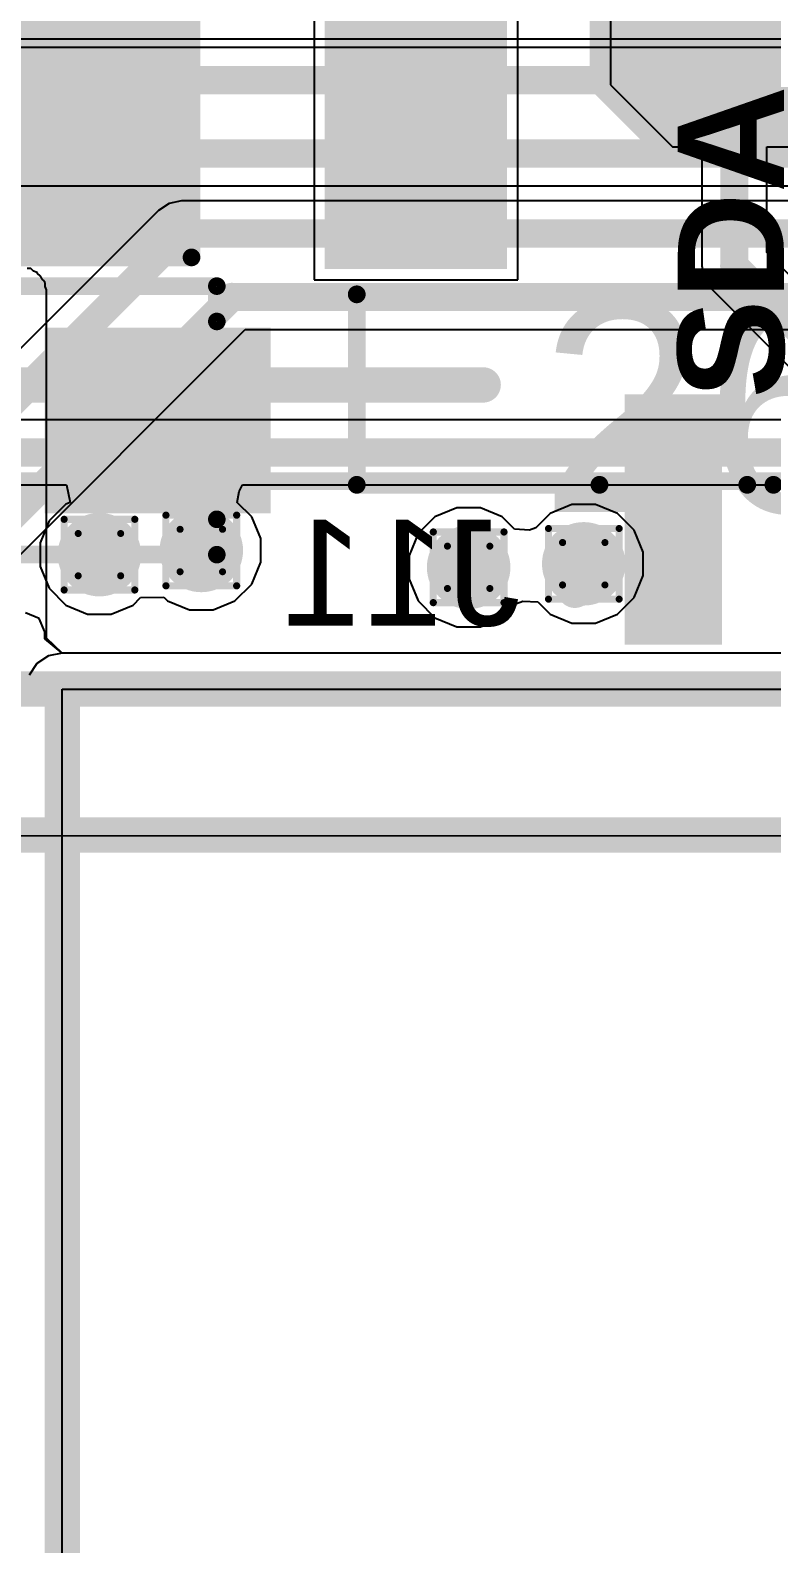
# Model space of a CAD drawing. Header units: inches. Extents: x -6 to 5433, y -4 to 5447.
# Drawn here: x 36.27 to 41.59, y 22.36 to 33.24 of the extents above; entities that cross this region are included whole.
import ezdxf

# ---------------------------------------------------------------- set-up
doc = ezdxf.new("R2010")
doc.units = ezdxf.units.IN
for name, color, linetype in [('Board_outline', 216, 'Continuous'), ('Bottom Layer', 5, 'Continuous'), ('Bottom Overlay', 54, 'Continuous'), ('Bottom Paste', 16, 'Continuous'), ('Bottom Solder', 6, 'Continuous'), ('Dimensions', 6, 'Continuous'), ('Drill Drawing', 1, 'Continuous'), ('Ground', 16, 'Continuous'), ('Mechanical 4', 56, 'Continuous'), ('Multi-Layer', 9, 'Continuous'), ('Power', 76, 'Continuous'), ('Top Layer', 1, 'Continuous'), ('Top Overlay', 2, 'Continuous'), ('Top Paste', 8, 'Continuous'), ('Top Solder', 216, 'Continuous'), ('Via Holes', 16, 'Continuous')]:
    doc.layers.add(name, color=color, linetype=linetype)
doc.styles.add('Arial', font='', dxfattribs={"height": 0.2})
doc.styles.add('Arial_Bold', font='', dxfattribs={"height": 0.2})
doc.styles.get('Arial').set_extended_font_data('Arial')
doc.styles.get('Arial_Bold').set_extended_font_data('Arial', bold=True)

# ---------------------------------------------------------------- blocks, each defined once
blk = doc.blocks.new('T__________131')
at = {"layer": 'Top Layer'}
blk.add_hatch(color=1, dxfattribs=at).paths.add_polyline_path([(0.381, 0.762), (-0.381, 0.762), (-0.762, 0.381), (-0.762, -0.381), (-0.381, -0.762), (0.381, -0.762), (0.762, -0.381), (0.762, 0.381)])
at = {"layer": 'Top Paste'}
blk.add_hatch(color=8, dxfattribs=at).paths.add_polyline_path([(0.381, 0.762), (-0.381, 0.762), (-0.762, 0.381), (-0.762, -0.381), (-0.381, -0.762), (0.381, -0.762), (0.762, -0.381), (0.762, 0.381)])
at = {"layer": 'Top Solder'}
blk.add_hatch(color=216, dxfattribs=at).paths.add_polyline_path([(0.432, 0.864), (-0.432, 0.864), (-0.864, 0.432), (-0.864, -0.432), (-0.432, -0.864), (0.432, -0.864), (0.864, -0.432), (0.864, 0.432)])
at = {"layer": 'Top Overlay'}
for points in [[(-0.432, 0.94, 0.2, 0.2, 0), (-0.94, 0.432, 0.2, 0.2, 0)], [(0.432, 0.94, 0.2, 0.2, 0), (-0.432, 0.94, 0.2, 0.2, 0)], [(0.94, 0.432, 0.2, 0.2, 0), (0.432, 0.94, 0.2, 0.2, 0)], [(-0.94, 0.432, 0.2, 0.2, 0), (-0.94, -0.432, 0.2, 0.2, 0)], [(0.94, 0.432, 0.2, 0.2, 0), (0.94, -0.432, 0.2, 0.2, 0)], [(-0.432, -0.94, 0.2, 0.2, 0), (-0.94, -0.432, 0.2, 0.2, 0)], [(0.94, -0.432, 0.2, 0.2, 0), (0.432, -0.94, 0.2, 0.2, 0)], [(0.432, -0.94, 0.2, 0.2, 0), (-0.432, -0.94, 0.2, 0.2, 0)]]:
    blk.add_lwpolyline(points, format="xyseb", dxfattribs=at)
for points in [[(-0.482, 0.94, 0.1, 0.1, 1), (-0.382, 0.94, 0.1, 0.1, 1)], [(-0.482, 0.94, 0.1, 0.1, 1), (-0.382, 0.94, 0.1, 0.1, 1)], [(0.382, 0.94, 0.1, 0.1, 1), (0.482, 0.94, 0.1, 0.1, 1)], [(0.382, 0.94, 0.1, 0.1, 1), (0.482, 0.94, 0.1, 0.1, 1)], [(-0.99, 0.432, 0.1, 0.1, 1), (-0.89, 0.432, 0.1, 0.1, 1)], [(-0.99, 0.432, 0.1, 0.1, 1), (-0.89, 0.432, 0.1, 0.1, 1)], [(0.89, 0.432, 0.1, 0.1, 1), (0.99, 0.432, 0.1, 0.1, 1)], [(0.89, 0.432, 0.1, 0.1, 1), (0.99, 0.432, 0.1, 0.1, 1)], [(-0.99, -0.432, 0.1, 0.1, 1), (-0.89, -0.432, 0.1, 0.1, 1)], [(-0.99, -0.432, 0.1, 0.1, 1), (-0.89, -0.432, 0.1, 0.1, 1)], [(0.89, -0.432, 0.1, 0.1, 1), (0.99, -0.432, 0.1, 0.1, 1)], [(0.89, -0.432, 0.1, 0.1, 1), (0.99, -0.432, 0.1, 0.1, 1)], [(-0.482, -0.94, 0.1, 0.1, 1), (-0.382, -0.94, 0.1, 0.1, 1)], [(-0.482, -0.94, 0.1, 0.1, 1), (-0.382, -0.94, 0.1, 0.1, 1)], [(0.382, -0.94, 0.1, 0.1, 1), (0.482, -0.94, 0.1, 0.1, 1)], [(0.382, -0.94, 0.1, 0.1, 1), (0.482, -0.94, 0.1, 0.1, 1)]]:
    blk.add_lwpolyline(points, format="xyseb", close=True, dxfattribs=at)
blk = doc.blocks.new('SM08B_GHS_TB_LF__SN__B_148')
at = {"layer": 'Bottom Layer'}
for points in [[(-6.83, 2.95), (-5.62, 2.95), (-5.62, 0.25), (-6.83, 0.25)], [(5.62, 2.95), (6.83, 2.95), (6.83, 0.25), (5.62, 0.25)], [(-4.675, -0.75), (-4.075, -0.75), (-4.075, -2.45), (-4.675, -2.45)], [(-3.425, -0.75), (-2.825, -0.75), (-2.825, -2.45), (-3.425, -2.45)], [(-2.175, -0.75), (-1.575, -0.75), (-1.575, -2.45), (-2.175, -2.45)], [(-0.925, -0.75), (-0.325, -0.75), (-0.325, -2.45), (-0.925, -2.45)], [(0.325, -0.75), (0.925, -0.75), (0.925, -2.45), (0.325, -2.45)], [(1.575, -0.75), (2.175, -0.75), (2.175, -2.45), (1.575, -2.45)], [(2.825, -0.75), (3.425, -0.75), (3.425, -2.45), (2.825, -2.45)], [(4.075, -0.75), (4.675, -0.75), (4.675, -2.45), (4.075, -2.45)]]:
    blk.add_hatch(color=5, dxfattribs=at).paths.add_polyline_path(points)
at = {"layer": 'Bottom Paste'}
for points in [[(-6.83, 2.95), (-5.62, 2.95), (-5.62, 0.25), (-6.83, 0.25)], [(5.62, 2.95), (6.83, 2.95), (6.83, 0.25), (5.62, 0.25)], [(-4.675, -0.75), (-4.075, -0.75), (-4.075, -2.45), (-4.675, -2.45)], [(-3.425, -0.75), (-2.825, -0.75), (-2.825, -2.45), (-3.425, -2.45)], [(-2.175, -0.75), (-1.575, -0.75), (-1.575, -2.45), (-2.175, -2.45)], [(-0.925, -0.75), (-0.325, -0.75), (-0.325, -2.45), (-0.925, -2.45)], [(0.325, -0.75), (0.925, -0.75), (0.925, -2.45), (0.325, -2.45)], [(1.575, -0.75), (2.175, -0.75), (2.175, -2.45), (1.575, -2.45)], [(2.825, -0.75), (3.425, -0.75), (3.425, -2.45), (2.825, -2.45)], [(4.075, -0.75), (4.675, -0.75), (4.675, -2.45), (4.075, -2.45)]]:
    blk.add_hatch(color=16, dxfattribs=at).paths.add_polyline_path(points)
at = {"layer": 'Bottom Solder'}
for points in [[(-6.88, 3), (-5.57, 3), (-5.57, 0.2), (-6.88, 0.2)], [(5.57, 3), (6.88, 3), (6.88, 0.2), (5.57, 0.2)], [(-4.725, -0.7), (-4.025, -0.7), (-4.025, -2.5), (-4.725, -2.5)], [(-3.475, -0.7), (-2.775, -0.7), (-2.775, -2.5), (-3.475, -2.5)], [(-2.225, -0.7), (-1.525, -0.7), (-1.525, -2.5), (-2.225, -2.5)], [(-0.975, -0.7), (-0.275, -0.7), (-0.275, -2.5), (-0.975, -2.5)], [(0.275, -0.7), (0.975, -0.7), (0.975, -2.5), (0.275, -2.5)], [(1.525, -0.7), (2.225, -0.7), (2.225, -2.5), (1.525, -2.5)], [(2.775, -0.7), (3.475, -0.7), (3.475, -2.5), (2.775, -2.5)], [(4.025, -0.7), (4.725, -0.7), (4.725, -2.5), (4.025, -2.5)]]:
    blk.add_hatch(color=6, dxfattribs=at).paths.add_polyline_path(points)
at = {"layer": 'Bottom Overlay'}
for points in [[(-5.389, 2.75, 0.127, 0.127, 0), (5.3, 2.75, 0.127, 0.127, 0)], [(-6.65, -1.35, 0.127, 0.127, 0), (-6.65, 0.019, 0.127, 0.127, 0)], [(6.6, -1.35, 0.127, 0.127, 0), (6.6, 0.019, 0.127, 0.127, 0)], [(-6.65, -1.35, 0.127, 0.127, 0), (-4.906, -1.35, 0.127, 0.127, 0)], [(-3.844, -1.35, 0.127, 0.127, 0), (-3.656, -1.35, 0.127, 0.127, 0)], [(-2.594, -1.35, 0.127, 0.127, 0), (-2.406, -1.35, 0.127, 0.127, 0)], [(-1.344, -1.35, 0.127, 0.127, 0), (-1.156, -1.35, 0.127, 0.127, 0)], [(-0.094, -1.35, 0.127, 0.127, 0), (0.094, -1.35, 0.127, 0.127, 0)], [(1.156, -1.35, 0.127, 0.127, 0), (1.344, -1.35, 0.127, 0.127, 0)], [(2.406, -1.35, 0.127, 0.127, 0), (2.594, -1.35, 0.127, 0.127, 0)], [(3.656, -1.35, 0.127, 0.127, 0), (3.844, -1.35, 0.127, 0.127, 0)], [(4.906, -1.35, 0.127, 0.127, 0), (6.6, -1.35, 0.127, 0.127, 0)], [(-5.082, -2.108, 0.254, 0.254, 0), (-5.082, -1.854, 0.254, 0.254, 0)], [(-5.082, -1.854, 0.254, 0.254, 0), (-4.955, -1.981, 0.254, 0.254, 0)], [(-5.082, -2.108, 0.254, 0.254, 0), (-4.955, -1.981, 0.254, 0.254, 0)]]:
    blk.add_lwpolyline(points, format="xyseb", dxfattribs=at)
for points in [[(-5.421, 2.75, 0.0637, 0.0637, 1), (-5.357, 2.75, 0.0637, 0.0637, 1)], [(5.268, 2.75, 0.0637, 0.0637, 1), (5.332, 2.75, 0.0637, 0.0637, 1)], [(-6.682, 0.019, 0.0637, 0.0637, 1), (-6.618, 0.019, 0.0637, 0.0637, 1)], [(6.568, 0.019, 0.0637, 0.0637, 1), (6.632, 0.019, 0.0637, 0.0637, 1)], [(-6.682, -1.35, 0.0637, 0.0637, 1), (-6.618, -1.35, 0.0637, 0.0637, 1)], [(-6.682, -1.35, 0.0637, 0.0637, 1), (-6.618, -1.35, 0.0637, 0.0637, 1)], [(-4.938, -1.35, 0.0637, 0.0637, 1), (-4.874, -1.35, 0.0637, 0.0637, 1)], [(-3.876, -1.35, 0.0637, 0.0637, 1), (-3.812, -1.35, 0.0637, 0.0637, 1)], [(-3.688, -1.35, 0.0637, 0.0637, 1), (-3.624, -1.35, 0.0637, 0.0637, 1)], [(-2.626, -1.35, 0.0637, 0.0637, 1), (-2.562, -1.35, 0.0637, 0.0637, 1)], [(-2.438, -1.35, 0.0637, 0.0637, 1), (-2.374, -1.35, 0.0637, 0.0637, 1)], [(-1.376, -1.35, 0.0637, 0.0637, 1), (-1.312, -1.35, 0.0637, 0.0637, 1)], [(-1.188, -1.35, 0.0637, 0.0637, 1), (-1.124, -1.35, 0.0637, 0.0637, 1)], [(-0.126, -1.35, 0.0637, 0.0637, 1), (-0.062, -1.35, 0.0637, 0.0637, 1)], [(0.062, -1.35, 0.0637, 0.0637, 1), (0.126, -1.35, 0.0637, 0.0637, 1)], [(1.124, -1.35, 0.0637, 0.0637, 1), (1.188, -1.35, 0.0637, 0.0637, 1)], [(1.312, -1.35, 0.0637, 0.0637, 1), (1.376, -1.35, 0.0637, 0.0637, 1)], [(2.374, -1.35, 0.0637, 0.0637, 1), (2.438, -1.35, 0.0637, 0.0637, 1)], [(2.562, -1.35, 0.0637, 0.0637, 1), (2.626, -1.35, 0.0637, 0.0637, 1)], [(3.624, -1.35, 0.0637, 0.0637, 1), (3.688, -1.35, 0.0637, 0.0637, 1)], [(3.812, -1.35, 0.0637, 0.0637, 1), (3.876, -1.35, 0.0637, 0.0637, 1)], [(4.874, -1.35, 0.0637, 0.0637, 1), (4.938, -1.35, 0.0637, 0.0637, 1)], [(6.568, -1.35, 0.0637, 0.0637, 1), (6.632, -1.35, 0.0637, 0.0637, 1)], [(6.568, -1.35, 0.0637, 0.0637, 1), (6.632, -1.35, 0.0637, 0.0637, 1)], [(-5.146, -1.854, 0.127, 0.127, 1), (-5.019, -1.854, 0.127, 0.127, 1)], [(-5.146, -1.854, 0.127, 0.127, 1), (-5.019, -1.854, 0.127, 0.127, 1)], [(-5.019, -1.981, 0.127, 0.127, 1), (-4.892, -1.981, 0.127, 0.127, 1)], [(-5.019, -1.981, 0.127, 0.127, 1), (-4.892, -1.981, 0.127, 0.127, 1)], [(-5.146, -2.108, 0.127, 0.127, 1), (-5.019, -2.108, 0.127, 0.127, 1)], [(-5.146, -2.108, 0.127, 0.127, 1), (-5.019, -2.108, 0.127, 0.127, 1)]]:
    blk.add_lwpolyline(points, format="xyseb", close=True, dxfattribs=at)
blk = doc.blocks.new('C___1206_B_195')
at = {"layer": 'Bottom Layer'}
for points in [[(-2.032, 0.889), (-0.508, 0.889), (-0.508, -0.889), (-2.032, -0.889)], [(0.508, 0.889), (2.032, 0.889), (2.032, -0.889), (0.508, -0.889)]]:
    blk.add_hatch(color=5, dxfattribs=at).paths.add_polyline_path(points)
at = {"layer": 'Bottom Paste'}
for points in [[(-2.032, 0.889), (-0.508, 0.889), (-0.508, -0.889), (-2.032, -0.889)], [(0.508, 0.889), (2.032, 0.889), (2.032, -0.889), (0.508, -0.889)]]:
    blk.add_hatch(color=16, dxfattribs=at).paths.add_polyline_path(points)
at = {"layer": 'Bottom Solder'}
for points in [[(-2.1336, 0.9906), (-0.4064, 0.9906), (-0.4064, -0.9906), (-2.1336, -0.9906)], [(0.4064, 0.9906), (2.1336, 0.9906), (2.1336, -0.9906), (0.4064, -0.9906)]]:
    blk.add_hatch(color=6, dxfattribs=at).paths.add_polyline_path(points)
at = {"layer": 'Bottom Overlay'}
for points in [[(-0.6096, 0.9906, 0.127, 0.127, 0), (-2.1336, 0.9906, 0.127, 0.127, 0)], [(-2.1336, 0.9906, 0.127, 0.127, 0), (-2.1336, -0.9906, 0.127, 0.127, 0)], [(2.1336, 0.9906, 0.127, 0.127, 0), (0.6096, 0.9906, 0.127, 0.127, 0)], [(2.1336, 0.9906, 0.127, 0.127, 0), (2.1336, -0.9906, 0.127, 0.127, 0)], [(-0.6096, -0.9906, 0.127, 0.127, 0), (-2.1336, -0.9906, 0.127, 0.127, 0)], [(2.1336, -0.9906, 0.127, 0.127, 0), (0.6096, -0.9906, 0.127, 0.127, 0)]]:
    blk.add_lwpolyline(points, format="xyseb", dxfattribs=at)
for points in [[(-2.16535, 0.9906, 0.0635, 0.0635, 1), (-2.10185, 0.9906, 0.0635, 0.0635, 1)], [(-2.16535, 0.9906, 0.0635, 0.0635, 1), (-2.10185, 0.9906, 0.0635, 0.0635, 1)], [(-0.64135, 0.9906, 0.0635, 0.0635, 1), (-0.57785, 0.9906, 0.0635, 0.0635, 1)], [(0.57785, 0.9906, 0.0635, 0.0635, 1), (0.64135, 0.9906, 0.0635, 0.0635, 1)], [(2.10185, 0.9906, 0.0635, 0.0635, 1), (2.16535, 0.9906, 0.0635, 0.0635, 1)], [(2.10185, 0.9906, 0.0635, 0.0635, 1), (2.16535, 0.9906, 0.0635, 0.0635, 1)], [(-2.16535, -0.9906, 0.0635, 0.0635, 1), (-2.10185, -0.9906, 0.0635, 0.0635, 1)], [(-2.16535, -0.9906, 0.0635, 0.0635, 1), (-2.10185, -0.9906, 0.0635, 0.0635, 1)], [(-0.64135, -0.9906, 0.0635, 0.0635, 1), (-0.57785, -0.9906, 0.0635, 0.0635, 1)], [(0.57785, -0.9906, 0.0635, 0.0635, 1), (0.64135, -0.9906, 0.0635, 0.0635, 1)], [(2.10185, -0.9906, 0.0635, 0.0635, 1), (2.16535, -0.9906, 0.0635, 0.0635, 1)], [(2.10185, -0.9906, 0.0635, 0.0635, 1), (2.16535, -0.9906, 0.0635, 0.0635, 1)]]:
    blk.add_lwpolyline(points, format="xyseb", close=True, dxfattribs=at)
blk = doc.blocks.new('C____A_B_196')
at = {"layer": 'Bottom Layer'}
for points in [[(-1.91, 0.565), (-0.49, 0.565), (-0.49, -0.565), (-1.91, -0.565)], [(0.49, 0.565), (1.91, 0.565), (1.91, -0.565), (0.49, -0.565)]]:
    blk.add_hatch(color=5, dxfattribs=at).paths.add_polyline_path(points)
at = {"layer": 'Bottom Paste'}
for points in [[(-1.91, 0.565), (-0.49, 0.565), (-0.49, -0.565), (-1.91, -0.565)], [(0.49, 0.565), (1.91, 0.565), (1.91, -0.565), (0.49, -0.565)]]:
    blk.add_hatch(color=16, dxfattribs=at).paths.add_polyline_path(points)
at = {"layer": 'Bottom Solder'}
for points in [[(-2.012, 0.667), (-0.388, 0.667), (-0.388, -0.667), (-2.012, -0.667)], [(0.388, 0.667), (2.012, 0.667), (2.012, -0.667), (0.388, -0.667)]]:
    blk.add_hatch(color=6, dxfattribs=at).paths.add_polyline_path(points)
at = {"layer": 'Bottom Overlay'}
for points in [[(-1.626, 0.762, 0.127, 0.127, 0), (-1.626, 0.965, 0.127, 0.127, 0)], [(-1.626, 0.965, 0.127, 0.127, 0), (1.626, 0.965, 0.127, 0.127, 0)], [(1.626, 0.711, 0.127, 0.127, 0), (1.626, 0.965, 0.127, 0.127, 0)], [(-2.419, -0.325, 0.2, 0.2, 0), (-2.419, 0.275, 0.2, 0.2, 0)], [(-2.719, -0.025, 0.2, 0.2, 0), (-2.119, -0.025, 0.2, 0.2, 0)], [(1.626, -0.965, 0.127, 0.127, 0), (1.626, -0.711, 0.127, 0.127, 0)], [(-1.626, -0.965, 0.127, 0.127, 0), (-1.626, -0.762, 0.127, 0.127, 0)], [(-1.626, -0.965, 0.127, 0.127, 0), (1.626, -0.965, 0.127, 0.127, 0)]]:
    blk.add_lwpolyline(points, format="xyseb", dxfattribs=at)
for points in [[(-1.657, 0.965, 0.0635, 0.0635, 1), (-1.594, 0.965, 0.0635, 0.0635, 1)], [(-1.657, 0.965, 0.0635, 0.0635, 1), (-1.594, 0.965, 0.0635, 0.0635, 1)], [(1.594, 0.965, 0.0635, 0.0635, 1), (1.657, 0.965, 0.0635, 0.0635, 1)], [(1.594, 0.965, 0.0635, 0.0635, 1), (1.657, 0.965, 0.0635, 0.0635, 1)], [(-1.657, 0.762, 0.0635, 0.0635, 1), (-1.594, 0.762, 0.0635, 0.0635, 1)], [(1.594, 0.711, 0.0635, 0.0635, 1), (1.657, 0.711, 0.0635, 0.0635, 1)], [(-2.469, 0.275, 0.1, 0.1, 1), (-2.369, 0.275, 0.1, 0.1, 1)], [(-2.769, -0.025, 0.1, 0.1, 1), (-2.669, -0.025, 0.1, 0.1, 1)], [(-2.169, -0.025, 0.1, 0.1, 1), (-2.069, -0.025, 0.1, 0.1, 1)], [(-2.469, -0.325, 0.1, 0.1, 1), (-2.369, -0.325, 0.1, 0.1, 1)], [(1.594, -0.711, 0.0635, 0.0635, 1), (1.657, -0.711, 0.0635, 0.0635, 1)], [(-1.657, -0.762, 0.0635, 0.0635, 1), (-1.594, -0.762, 0.0635, 0.0635, 1)], [(-1.657, -0.965, 0.0635, 0.0635, 1), (-1.594, -0.965, 0.0635, 0.0635, 1)], [(-1.657, -0.965, 0.0635, 0.0635, 1), (-1.594, -0.965, 0.0635, 0.0635, 1)], [(1.594, -0.965, 0.0635, 0.0635, 1), (1.657, -0.965, 0.0635, 0.0635, 1)], [(1.594, -0.965, 0.0635, 0.0635, 1), (1.657, -0.965, 0.0635, 0.0635, 1)]]:
    blk.add_lwpolyline(points, format="xyseb", close=True, dxfattribs=at)

msp = doc.modelspace()

# ---------------------------------------------------------------- hatches: boundary and pattern name
at = {"layer": 'Bottom Layer'}
h = msp.add_hatch(color=5, dxfattribs=at)
edge = h.paths.add_edge_path()
edge.add_arc((36.764, 29.466), 0.3, 0, 360)
h = msp.add_hatch(color=5, dxfattribs=at)
edge = h.paths.add_edge_path()
edge.add_arc((37.496, 29.496), 0.3, 0, 360)
h = msp.add_hatch(color=5, dxfattribs=at)
edge = h.paths.add_edge_path()
edge.add_arc((40.244, 29.4), 0.3, 0, 360)
h = msp.add_hatch(color=5, dxfattribs=at)
edge = h.paths.add_edge_path()
edge.add_arc((39.417, 29.375), 0.3, 0, 360)
at = {"layer": 'Ground'}
h = msp.add_hatch(color=16, dxfattribs=at)
edge = h.paths.add_edge_path()
edge.add_arc((36.764, 29.466), 0.3, 0, 360)
h = msp.add_hatch(color=16, dxfattribs=at)
edge = h.paths.add_edge_path()
edge.add_arc((37.496, 29.496), 0.3, 0, 360)
h = msp.add_hatch(color=16, dxfattribs=at)
edge = h.paths.add_edge_path()
edge.add_arc((40.244, 29.4), 0.3, 0, 360)
h = msp.add_hatch(color=16, dxfattribs=at)
edge = h.paths.add_edge_path()
edge.add_arc((39.417, 29.375), 0.3, 0, 360)
at = {"layer": 'Power'}
h = msp.add_hatch(color=76, dxfattribs=at)
edge = h.paths.add_edge_path()
edge.add_arc((36.764, 29.466), 0.3, 0, 360)
h = msp.add_hatch(color=76, dxfattribs=at)
edge = h.paths.add_edge_path()
edge.add_arc((37.496, 29.496), 0.3, 0, 360)
h = msp.add_hatch(color=76, dxfattribs=at)
edge = h.paths.add_edge_path()
edge.add_arc((40.244, 29.4), 0.3, 0, 360)
h = msp.add_hatch(color=76, dxfattribs=at)
edge = h.paths.add_edge_path()
edge.add_arc((39.417, 29.375), 0.3, 0, 360)
at = {"layer": 'Top Layer'}
h = msp.add_hatch(color=1, dxfattribs=at)
edge = h.paths.add_edge_path()
edge.add_arc((36.764, 29.466), 0.3, 0, 360)
h = msp.add_hatch(color=1, dxfattribs=at)
edge = h.paths.add_edge_path()
edge.add_arc((37.496, 29.496), 0.3, 0, 360)
h = msp.add_hatch(color=1, dxfattribs=at)
edge = h.paths.add_edge_path()
edge.add_arc((40.244, 29.4), 0.3, 0, 360)
h = msp.add_hatch(color=1, dxfattribs=at)
edge = h.paths.add_edge_path()
edge.add_arc((39.417, 29.375), 0.3, 0, 360)
at = {"layer": 'Via Holes'}
h = msp.add_hatch(color=7, dxfattribs=at)
edge = h.paths.add_edge_path()
edge.add_arc((36.764, 29.466), 0.15, 0, 360)
h = msp.add_hatch(color=7, dxfattribs=at)
edge = h.paths.add_edge_path()
edge.add_arc((37.496, 29.496), 0.15, 0, 360)
h = msp.add_hatch(color=7, dxfattribs=at)
edge = h.paths.add_edge_path()
edge.add_arc((39.417, 29.375), 0.15, 0, 360)
h = msp.add_hatch(color=7, dxfattribs=at)
edge = h.paths.add_edge_path()
edge.add_arc((40.244, 29.4), 0.15, 0, 360)

# ---------------------------------------------------------------- linework, layer by layer
at = {"layer": 'Board_outline'}
for points in [[(36.497, 11.5, 0.254, 0.254, 0), (36.497, 28.5, 0.254, 0.254, 0)], [(36.497, 28.5, 0.254, 0.254, 0), (53.497, 28.5, 0.254, 0.254, 0)], [(36.497, 28.5, 0.254, 0.254, 0), (53.497, 28.5, 0.254, 0.254, 0)]]:
    msp.add_lwpolyline(points, format="xyseb", dxfattribs=at)
msp.add_lwpolyline([(36.434, 28.5, 0.127, 0.127, 1), (36.561, 28.5, 0.127, 0.127, 1)], format="xyseb", close=True, dxfattribs=at)
msp.add_lwpolyline([(36.434, 28.5, 0.127, 0.127, 1), (36.561, 28.5, 0.127, 0.127, 1)], format="xyseb", close=True, dxfattribs=at)
msp.add_lwpolyline([(36.434, 28.5, 0.127, 0.127, 1), (36.561, 28.5, 0.127, 0.127, 1)], format="xyseb", close=True, dxfattribs=at)
at = {"layer": 'Bottom Layer'}
for p, q in [((38.306, 34.132), (38.306, 31.441)), ((39.77, 31.441), (39.77, 34.132)), ((36.271, 31.523), (36.244, 31.523)), ((36.29, 31.504), (36.271, 31.523)), ((36.316, 31.494), (36.29, 31.504)), ((36.318, 31.488), (36.316, 31.494)), ((36.337, 31.469), (36.318, 31.488)), ((36.318, 31.488), (36.318, 31.488)), ((36.343, 31.466), (36.337, 31.469)), ((36.352, 31.445), (36.343, 31.466)), ((36.369, 31.431), (36.352, 31.445)), ((38.306, 31.441), (39.77, 31.441)), ((36.369, 31.425), (36.369, 31.431)), ((36.369, 31.431), (36.369, 31.431)), ((36.373, 31.422), (36.369, 31.425)), ((36.373, 31.394), (36.373, 31.422)), ((36.383, 31.369), (36.373, 31.394)), ((36.383, 28.866), (36.383, 31.369)), ((36.497, 28.759), (36.383, 28.866)), ((41.711, 28.759), (36.497, 28.759))]:
    msp.add_line(p, q, dxfattribs=at)
for points in [[(40.872, 29.734, 0.203, 0.203, 0), (40.894, 29.756, 0.203, 0.203, 0)], [(40.872, 29.734, 0.203, 0.203, 0), (40.888, 29.718, 0.203, 0.203, 0)]]:
    msp.add_lwpolyline(points, format="xyseb", dxfattribs=at)
for points in [[(40.821, 29.734, 0.102, 0.102, 1), (40.923, 29.734, 0.102, 0.102, 1)], [(40.821, 29.734, 0.102, 0.102, 1), (40.923, 29.734, 0.102, 0.102, 1)], [(40.837, 29.718, 0.102, 0.102, 1), (40.938, 29.718, 0.102, 0.102, 1)], [(40.843, 29.756, 0.102, 0.102, 1), (40.945, 29.756, 0.102, 0.102, 1)]]:
    msp.add_lwpolyline(points, format="xyseb", close=True, dxfattribs=at)
at = {"layer": 'Dimensions'}
msp.add_lwpolyline([(32.583, 29.995, 0.127, 0.127, 0), (61.583, 29.995, 0.127, 0.127, 0)], format="xyseb", dxfattribs=at)
at = {"layer": 'Drill Drawing'}
for points in [[(36.51, 29.72, 0.0508, 0.0508, 0), (37.018, 29.72, 0.0508, 0.0508, 0)], [(36.51, 29.212, 0.0508, 0.0508, 0), (36.51, 29.72, 0.0508, 0.0508, 0)], [(37.018, 29.212, 0.0508, 0.0508, 0), (37.018, 29.72, 0.0508, 0.0508, 0)], [(37.242, 29.75, 0.0508, 0.0508, 0), (37.75, 29.75, 0.0508, 0.0508, 0)], [(37.242, 29.242, 0.0508, 0.0508, 0), (37.242, 29.75, 0.0508, 0.0508, 0)], [(37.75, 29.242, 0.0508, 0.0508, 0), (37.75, 29.75, 0.0508, 0.0508, 0)], [(36.611, 29.618, 0.0508, 0.0508, 0), (36.916, 29.618, 0.0508, 0.0508, 0)], [(36.611, 29.314, 0.0508, 0.0508, 0), (36.611, 29.618, 0.0508, 0.0508, 0)], [(36.916, 29.314, 0.0508, 0.0508, 0), (36.916, 29.618, 0.0508, 0.0508, 0)], [(37.343, 29.648, 0.0508, 0.0508, 0), (37.648, 29.648, 0.0508, 0.0508, 0)], [(37.343, 29.343, 0.0508, 0.0508, 0), (37.343, 29.648, 0.0508, 0.0508, 0)], [(37.648, 29.343, 0.0508, 0.0508, 0), (37.648, 29.648, 0.0508, 0.0508, 0)], [(39.163, 29.629, 0.0508, 0.0508, 0), (39.671, 29.629, 0.0508, 0.0508, 0)], [(39.163, 29.121, 0.0508, 0.0508, 0), (39.163, 29.629, 0.0508, 0.0508, 0)], [(39.671, 29.121, 0.0508, 0.0508, 0), (39.671, 29.629, 0.0508, 0.0508, 0)], [(39.99, 29.654, 0.0508, 0.0508, 0), (40.498, 29.654, 0.0508, 0.0508, 0)], [(39.99, 29.146, 0.0508, 0.0508, 0), (39.99, 29.654, 0.0508, 0.0508, 0)], [(40.498, 29.146, 0.0508, 0.0508, 0), (40.498, 29.654, 0.0508, 0.0508, 0)], [(39.265, 29.527, 0.0508, 0.0508, 0), (39.569, 29.527, 0.0508, 0.0508, 0)], [(39.265, 29.223, 0.0508, 0.0508, 0), (39.265, 29.527, 0.0508, 0.0508, 0)], [(39.569, 29.223, 0.0508, 0.0508, 0), (39.569, 29.527, 0.0508, 0.0508, 0)], [(40.092, 29.553, 0.0508, 0.0508, 0), (40.397, 29.553, 0.0508, 0.0508, 0)], [(40.092, 29.248, 0.0508, 0.0508, 0), (40.092, 29.553, 0.0508, 0.0508, 0)], [(40.397, 29.248, 0.0508, 0.0508, 0), (40.397, 29.553, 0.0508, 0.0508, 0)], [(36.611, 29.314, 0.0508, 0.0508, 0), (36.916, 29.314, 0.0508, 0.0508, 0)], [(37.242, 29.242, 0.0508, 0.0508, 0), (37.75, 29.242, 0.0508, 0.0508, 0)], [(37.343, 29.343, 0.0508, 0.0508, 0), (37.648, 29.343, 0.0508, 0.0508, 0)], [(40.092, 29.248, 0.0508, 0.0508, 0), (40.397, 29.248, 0.0508, 0.0508, 0)], [(36.51, 29.212, 0.0508, 0.0508, 0), (37.018, 29.212, 0.0508, 0.0508, 0)], [(39.265, 29.223, 0.0508, 0.0508, 0), (39.569, 29.223, 0.0508, 0.0508, 0)], [(39.99, 29.146, 0.0508, 0.0508, 0), (40.498, 29.146, 0.0508, 0.0508, 0)], [(39.163, 29.121, 0.0508, 0.0508, 0), (39.671, 29.121, 0.0508, 0.0508, 0)]]:
    msp.add_lwpolyline(points, format="xyseb", dxfattribs=at)
for points in [[(36.497, 29.72, 0.0254, 0.0254, 1), (36.523, 29.72, 0.0254, 0.0254, 1)], [(36.497, 29.72, 0.0254, 0.0254, 1), (36.523, 29.72, 0.0254, 0.0254, 1)], [(37.005, 29.72, 0.0254, 0.0254, 1), (37.031, 29.72, 0.0254, 0.0254, 1)], [(37.005, 29.72, 0.0254, 0.0254, 1), (37.031, 29.72, 0.0254, 0.0254, 1)], [(37.229, 29.75, 0.0254, 0.0254, 1), (37.255, 29.75, 0.0254, 0.0254, 1)], [(37.229, 29.75, 0.0254, 0.0254, 1), (37.255, 29.75, 0.0254, 0.0254, 1)], [(37.737, 29.75, 0.0254, 0.0254, 1), (37.763, 29.75, 0.0254, 0.0254, 1)], [(37.737, 29.75, 0.0254, 0.0254, 1), (37.763, 29.75, 0.0254, 0.0254, 1)], [(36.599, 29.618, 0.0254, 0.0254, 1), (36.624, 29.618, 0.0254, 0.0254, 1)], [(36.599, 29.618, 0.0254, 0.0254, 1), (36.624, 29.618, 0.0254, 0.0254, 1)], [(36.904, 29.618, 0.0254, 0.0254, 1), (36.929, 29.618, 0.0254, 0.0254, 1)], [(36.904, 29.618, 0.0254, 0.0254, 1), (36.929, 29.618, 0.0254, 0.0254, 1)], [(37.331, 29.648, 0.0254, 0.0254, 1), (37.356, 29.648, 0.0254, 0.0254, 1)], [(37.331, 29.648, 0.0254, 0.0254, 1), (37.356, 29.648, 0.0254, 0.0254, 1)], [(37.636, 29.648, 0.0254, 0.0254, 1), (37.661, 29.648, 0.0254, 0.0254, 1)], [(37.636, 29.648, 0.0254, 0.0254, 1), (37.661, 29.648, 0.0254, 0.0254, 1)], [(39.15, 29.629, 0.0254, 0.0254, 1), (39.176, 29.629, 0.0254, 0.0254, 1)], [(39.15, 29.629, 0.0254, 0.0254, 1), (39.176, 29.629, 0.0254, 0.0254, 1)], [(39.658, 29.629, 0.0254, 0.0254, 1), (39.684, 29.629, 0.0254, 0.0254, 1)], [(39.658, 29.629, 0.0254, 0.0254, 1), (39.684, 29.629, 0.0254, 0.0254, 1)], [(39.978, 29.654, 0.0254, 0.0254, 1), (40.003, 29.654, 0.0254, 0.0254, 1)], [(39.978, 29.654, 0.0254, 0.0254, 1), (40.003, 29.654, 0.0254, 0.0254, 1)], [(40.486, 29.654, 0.0254, 0.0254, 1), (40.511, 29.654, 0.0254, 0.0254, 1)], [(40.486, 29.654, 0.0254, 0.0254, 1), (40.511, 29.654, 0.0254, 0.0254, 1)], [(39.252, 29.527, 0.0254, 0.0254, 1), (39.277, 29.527, 0.0254, 0.0254, 1)], [(39.252, 29.527, 0.0254, 0.0254, 1), (39.277, 29.527, 0.0254, 0.0254, 1)], [(39.557, 29.527, 0.0254, 0.0254, 1), (39.582, 29.527, 0.0254, 0.0254, 1)], [(39.557, 29.527, 0.0254, 0.0254, 1), (39.582, 29.527, 0.0254, 0.0254, 1)], [(40.079, 29.553, 0.0254, 0.0254, 1), (40.105, 29.553, 0.0254, 0.0254, 1)], [(40.079, 29.553, 0.0254, 0.0254, 1), (40.105, 29.553, 0.0254, 0.0254, 1)], [(40.384, 29.553, 0.0254, 0.0254, 1), (40.409, 29.553, 0.0254, 0.0254, 1)], [(40.384, 29.553, 0.0254, 0.0254, 1), (40.409, 29.553, 0.0254, 0.0254, 1)], [(36.599, 29.314, 0.0254, 0.0254, 1), (36.624, 29.314, 0.0254, 0.0254, 1)], [(36.599, 29.314, 0.0254, 0.0254, 1), (36.624, 29.314, 0.0254, 0.0254, 1)], [(36.904, 29.314, 0.0254, 0.0254, 1), (36.929, 29.314, 0.0254, 0.0254, 1)], [(36.904, 29.314, 0.0254, 0.0254, 1), (36.929, 29.314, 0.0254, 0.0254, 1)], [(37.229, 29.242, 0.0254, 0.0254, 1), (37.255, 29.242, 0.0254, 0.0254, 1)], [(37.229, 29.242, 0.0254, 0.0254, 1), (37.255, 29.242, 0.0254, 0.0254, 1)], [(37.331, 29.343, 0.0254, 0.0254, 1), (37.356, 29.343, 0.0254, 0.0254, 1)], [(37.331, 29.343, 0.0254, 0.0254, 1), (37.356, 29.343, 0.0254, 0.0254, 1)], [(37.636, 29.343, 0.0254, 0.0254, 1), (37.661, 29.343, 0.0254, 0.0254, 1)], [(37.636, 29.343, 0.0254, 0.0254, 1), (37.661, 29.343, 0.0254, 0.0254, 1)], [(37.737, 29.242, 0.0254, 0.0254, 1), (37.763, 29.242, 0.0254, 0.0254, 1)], [(37.737, 29.242, 0.0254, 0.0254, 1), (37.763, 29.242, 0.0254, 0.0254, 1)], [(40.079, 29.248, 0.0254, 0.0254, 1), (40.105, 29.248, 0.0254, 0.0254, 1)], [(40.079, 29.248, 0.0254, 0.0254, 1), (40.105, 29.248, 0.0254, 0.0254, 1)], [(40.384, 29.248, 0.0254, 0.0254, 1), (40.409, 29.248, 0.0254, 0.0254, 1)], [(40.384, 29.248, 0.0254, 0.0254, 1), (40.409, 29.248, 0.0254, 0.0254, 1)], [(36.497, 29.212, 0.0254, 0.0254, 1), (36.523, 29.212, 0.0254, 0.0254, 1)], [(36.497, 29.212, 0.0254, 0.0254, 1), (36.523, 29.212, 0.0254, 0.0254, 1)], [(37.005, 29.212, 0.0254, 0.0254, 1), (37.031, 29.212, 0.0254, 0.0254, 1)], [(37.005, 29.212, 0.0254, 0.0254, 1), (37.031, 29.212, 0.0254, 0.0254, 1)], [(39.252, 29.223, 0.0254, 0.0254, 1), (39.277, 29.223, 0.0254, 0.0254, 1)], [(39.252, 29.223, 0.0254, 0.0254, 1), (39.277, 29.223, 0.0254, 0.0254, 1)], [(39.557, 29.223, 0.0254, 0.0254, 1), (39.582, 29.223, 0.0254, 0.0254, 1)], [(39.557, 29.223, 0.0254, 0.0254, 1), (39.582, 29.223, 0.0254, 0.0254, 1)], [(39.978, 29.146, 0.0254, 0.0254, 1), (40.003, 29.146, 0.0254, 0.0254, 1)], [(39.978, 29.146, 0.0254, 0.0254, 1), (40.003, 29.146, 0.0254, 0.0254, 1)], [(40.486, 29.146, 0.0254, 0.0254, 1), (40.511, 29.146, 0.0254, 0.0254, 1)], [(40.486, 29.146, 0.0254, 0.0254, 1), (40.511, 29.146, 0.0254, 0.0254, 1)], [(39.15, 29.121, 0.0254, 0.0254, 1), (39.176, 29.121, 0.0254, 0.0254, 1)], [(39.15, 29.121, 0.0254, 0.0254, 1), (39.176, 29.121, 0.0254, 0.0254, 1)], [(39.658, 29.121, 0.0254, 0.0254, 1), (39.684, 29.121, 0.0254, 0.0254, 1)], [(39.658, 29.121, 0.0254, 0.0254, 1), (39.684, 29.121, 0.0254, 0.0254, 1)]]:
    msp.add_lwpolyline(points, format="xyseb", close=True, dxfattribs=at)
at = {"layer": 'Ground'}
for p, q in [((31.852, 33.173), (42.098, 33.173)), ((37.265, 31.991), (37.189, 31.94)), ((37.354, 32.008), (37.265, 31.991)), ((44.737, 32.008), (37.354, 32.008)), ((37.189, 31.94), (29.993, 24.744)), ((31.3, 24.574), (37.811, 31.085)), ((37.811, 31.085), (41.723, 31.085)), ((36.398, 28.739), (36.314, 28.683)), ((36.497, 28.759), (36.398, 28.739)), ((43.43, 28.759), (36.497, 28.759)), ((36.314, 28.683), (36.258, 28.599))]:
    msp.add_line(p, q, dxfattribs=at)
for points in [[(30.09, 24.511, 0.203, 0.203, 0), (37.354, 31.775, 0.203, 0.203, 0)], [(37.354, 31.775, 0.203, 0.203, 0), (53.474, 31.775, 0.203, 0.203, 0)], [(30.095, 23.698, 0.203, 0.203, 0), (37.715, 31.318, 0.203, 0.203, 0)], [(37.715, 31.318, 0.203, 0.203, 0), (53.251, 31.318, 0.203, 0.203, 0)]]:
    msp.add_lwpolyline(points, format="xyseb", dxfattribs=at)
for points in [[(37.303, 31.775, 0.102, 0.102, 1), (37.405, 31.775, 0.102, 0.102, 1)], [(37.303, 31.775, 0.102, 0.102, 1), (37.405, 31.775, 0.102, 0.102, 1)], [(37.664, 31.318, 0.102, 0.102, 1), (37.766, 31.318, 0.102, 0.102, 1)], [(37.664, 31.318, 0.102, 0.102, 1), (37.766, 31.318, 0.102, 0.102, 1)]]:
    msp.add_lwpolyline(points, format="xyseb", close=True, dxfattribs=at)
at = {"layer": 'Mechanical 4'}
for points in [[(29.6, 30.686, 0.254, 0.254, 0), (39.521, 30.686, 0.254, 0.254, 0)], [(34.497, 28.5, 0.254, 0.254, 0), (51.497, 28.5, 0.254, 0.254, 0)], [(29.6, 27.45, 0.254, 0.254, 0), (56.4, 27.45, 0.254, 0.254, 0)], [(29.597, 27.445, 0.0127, 0.0127, 0), (56.397, 27.445, 0.0127, 0.0127, 0)]]:
    msp.add_lwpolyline(points, format="xyseb", dxfattribs=at)
msp.add_lwpolyline([(39.458, 30.686, 0.127, 0.127, 1), (39.585, 30.686, 0.127, 0.127, 1)], format="xyseb", close=True, dxfattribs=at)
at = {"layer": 'Multi-Layer'}
for p, q in [((36.497, 11.5), (36.497, 28.5)), ((36.497, 28.5), (53.497, 28.5))]:
    msp.add_line(p, q, dxfattribs=at)
at = {"layer": 'Power'}
for p, q in [((42.206, 33.111), (18.323, 33.111)), ((36.201, 32.116), (44.801, 32.116)), ((41.663, 30.434), (27.379, 30.434)), ((20, 29.968), (36.528, 29.968)), ((36.528, 29.968), (36.554, 29.841)), ((37.754, 29.841), (37.769, 29.92)), ((37.769, 29.92), (37.793, 29.968)), ((37.793, 29.968), (44.065, 29.968)), ((36.522, 29.828), (36.402, 29.708)), ((36.554, 29.841), (36.522, 29.828)), ((37.858, 29.738), (37.754, 29.841)), ((40.159, 29.827), (40.002, 29.762)), ((40.329, 29.827), (40.159, 29.827)), ((40.486, 29.762), (40.329, 29.827)), ((36.402, 29.708), (36.337, 29.551)), ((37.923, 29.581), (37.858, 29.738)), ((39.175, 29.737), (39.055, 29.617)), ((39.332, 29.802), (39.175, 29.737)), ((39.502, 29.802), (39.332, 29.802)), ((39.659, 29.737), (39.502, 29.802)), ((39.747, 29.648), (39.659, 29.737)), ((40.002, 29.762), (39.899, 29.659)), ((40.606, 29.642), (40.486, 29.762)), ((39.055, 29.617), (38.99, 29.46)), ((39.855, 29.643), (39.747, 29.648)), ((39.899, 29.659), (39.855, 29.643)), ((40.671, 29.485), (40.606, 29.642)), ((36.337, 29.551), (36.337, 29.381)), ((37.923, 29.411), (37.923, 29.581)), ((40.671, 29.315), (40.671, 29.485)), ((36.337, 29.381), (36.402, 29.224)), ((37.858, 29.254), (37.923, 29.411)), ((38.99, 29.46), (38.99, 29.29)), ((38.99, 29.29), (39.055, 29.133)), ((40.606, 29.158), (40.671, 29.315)), ((36.402, 29.224), (36.522, 29.104)), ((37.006, 29.104), (37.06, 29.158)), ((37.06, 29.158), (37.227, 29.161)), ((37.227, 29.161), (37.254, 29.134)), ((37.738, 29.134), (37.858, 29.254)), ((40.486, 29.038), (40.606, 29.158)), ((36.522, 29.104), (36.679, 29.039)), ((36.849, 29.039), (37.006, 29.104)), ((37.254, 29.134), (37.411, 29.069)), ((37.411, 29.069), (37.581, 29.069)), ((37.581, 29.069), (37.738, 29.134)), ((39.055, 29.133), (39.175, 29.013)), ((39.659, 29.013), (39.762, 29.116)), ((39.762, 29.116), (39.806, 29.132)), ((39.806, 29.132), (39.914, 29.127)), ((39.914, 29.127), (40.002, 29.038)), ((36.679, 29.039), (36.849, 29.039)), ((39.175, 29.013), (39.332, 28.948)), ((39.332, 28.948), (39.502, 28.948)), ((39.502, 28.948), (39.659, 29.013)), ((40.002, 29.038), (40.159, 28.973)), ((40.159, 28.973), (40.329, 28.973)), ((40.329, 28.973), (40.486, 29.038)), ((36.398, 28.739), (36.314, 28.683)), ((36.497, 28.759), (36.398, 28.739)), ((43.43, 28.759), (36.497, 28.759)), ((36.314, 28.683), (36.258, 28.599))]:
    msp.add_line(p, q, dxfattribs=at)
for points in [[(18.323, 32.877, 0.203, 0.203, 0), (42.572, 32.877, 0.203, 0.203, 0)], [(18.516, 32.349, 0.203, 0.203, 0), (45.166, 32.349, 0.203, 0.203, 0)], [(19.904, 30.201, 0.203, 0.203, 0), (54.368, 30.201, 0.203, 0.203, 0)]]:
    msp.add_lwpolyline(points, format="xyseb", dxfattribs=at)
at = {"layer": 'Top Layer'}
for p, q in [((40.437, 33.731), (40.437, 32.842)), ((40.437, 32.842), (40.881, 32.398)), ((40.881, 32.398), (41.093, 32.398)), ((41.093, 32.398), (41.093, 31.542)), ((41.559, 31.638), (41.559, 32.398)), ((41.559, 32.398), (41.77, 32.398)), ((42.044, 31.153), (41.559, 31.638)), ((41.093, 31.542), (41.11, 31.452)), ((41.11, 31.452), (41.161, 31.377)), ((41.161, 31.377), (41.714, 30.824)), ((36.33, 29.008), (36.233, 29.048)), ((36.371, 28.911), (36.33, 29.008)), ((36.371, 28.862), (36.371, 28.911)), ((36.497, 28.759), (36.371, 28.862)), ((43.43, 28.759), (36.497, 28.759))]:
    msp.add_line(p, q, dxfattribs=at)
for points in [[(41.326, 31.542, 0.203, 0.203, 0), (41.326, 33.287, 0.203, 0.203, 0)], [(41.326, 31.542, 0.203, 0.203, 0), (42.138, 30.73, 0.203, 0.203, 0)]]:
    msp.add_lwpolyline(points, format="xyseb", dxfattribs=at)
for points in [[(41.275, 33.287, 0.102, 0.102, 1), (41.377, 33.287, 0.102, 0.102, 1)], [(41.275, 31.542, 0.102, 0.102, 1), (41.377, 31.542, 0.102, 0.102, 1)], [(41.275, 31.542, 0.102, 0.102, 1), (41.377, 31.542, 0.102, 0.102, 1)]]:
    msp.add_lwpolyline(points, format="xyseb", close=True, dxfattribs=at)

# ---------------------------------------------------------------- block references
for name, p in [('SM08B_GHS_TB_LF__SN__B_148', (45.263, 31.318)), ('C____A_B_196', (35.982, 30.431))]:
    msp.add_blockref(name, p)
at = {"rotation": 180}
for name, p in [('T__________131', (41.326, 33.287)), ('C___1206_B_195', (35.292, 32.593))]:
    msp.add_blockref(name, p, dxfattribs=at)

# ---------------------------------------------------------------- texts
at = {"layer": 'Bottom Overlay', "style": 'Arial', "text_generation_flag": 2}
msp.add_text('J11', height=0.762, dxfattribs=at).set_placement((39.789, 28.956))
at = {"layer": 'Mechanical 4', "style": 'Arial'}
msp.add_text('26.80mm', height=1.524, dxfattribs=at).set_placement((39.927, 29.772))
at = {"layer": 'Top Overlay', "style": 'Arial_Bold'}
msp.add_text('SDA', height=0.762, rotation=90, dxfattribs=at).set_placement((41.682, 30.589))

doc.saveas('drawing.dxf')
